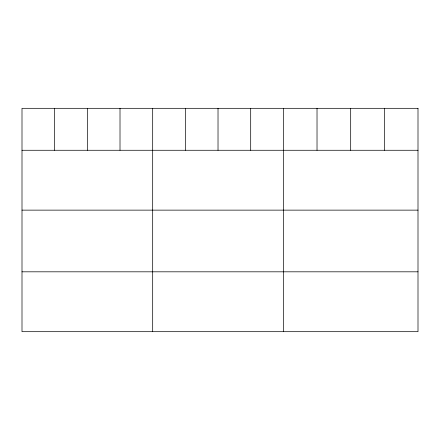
<?xml version="1.0" encoding="UTF-8"?>
<svg xmlns="http://www.w3.org/2000/svg" width="440" height="440" viewBox="0 0 440 440"><rect width="100%" height="100%" fill="white"/><g stroke="black" fill="none" stroke-linecap="round" stroke-linejoin="round"><path stroke-width="0.66" d="M22 150.271L418 150.271M22 210.133L418 210.133M22 271.815L418 271.815M384.34 108.317L384.34 150.271M350.68 108.317L350.68 150.271M317.02 108.317L317.02 150.271M283.36 108.317L283.36 331.683M250.69 108.317L250.69 150.271M218.02 108.317L218.02 150.271M185.35 108.317L185.35 150.271M152.68 108.317L152.68 331.683M120.01 108.317L120.01 150.271M87.34 108.317L87.34 150.271M54.67 108.317L54.67 150.271M418 108.317L22 108.317L22 331.683L418 331.683L418 108.317"/></g></svg>
